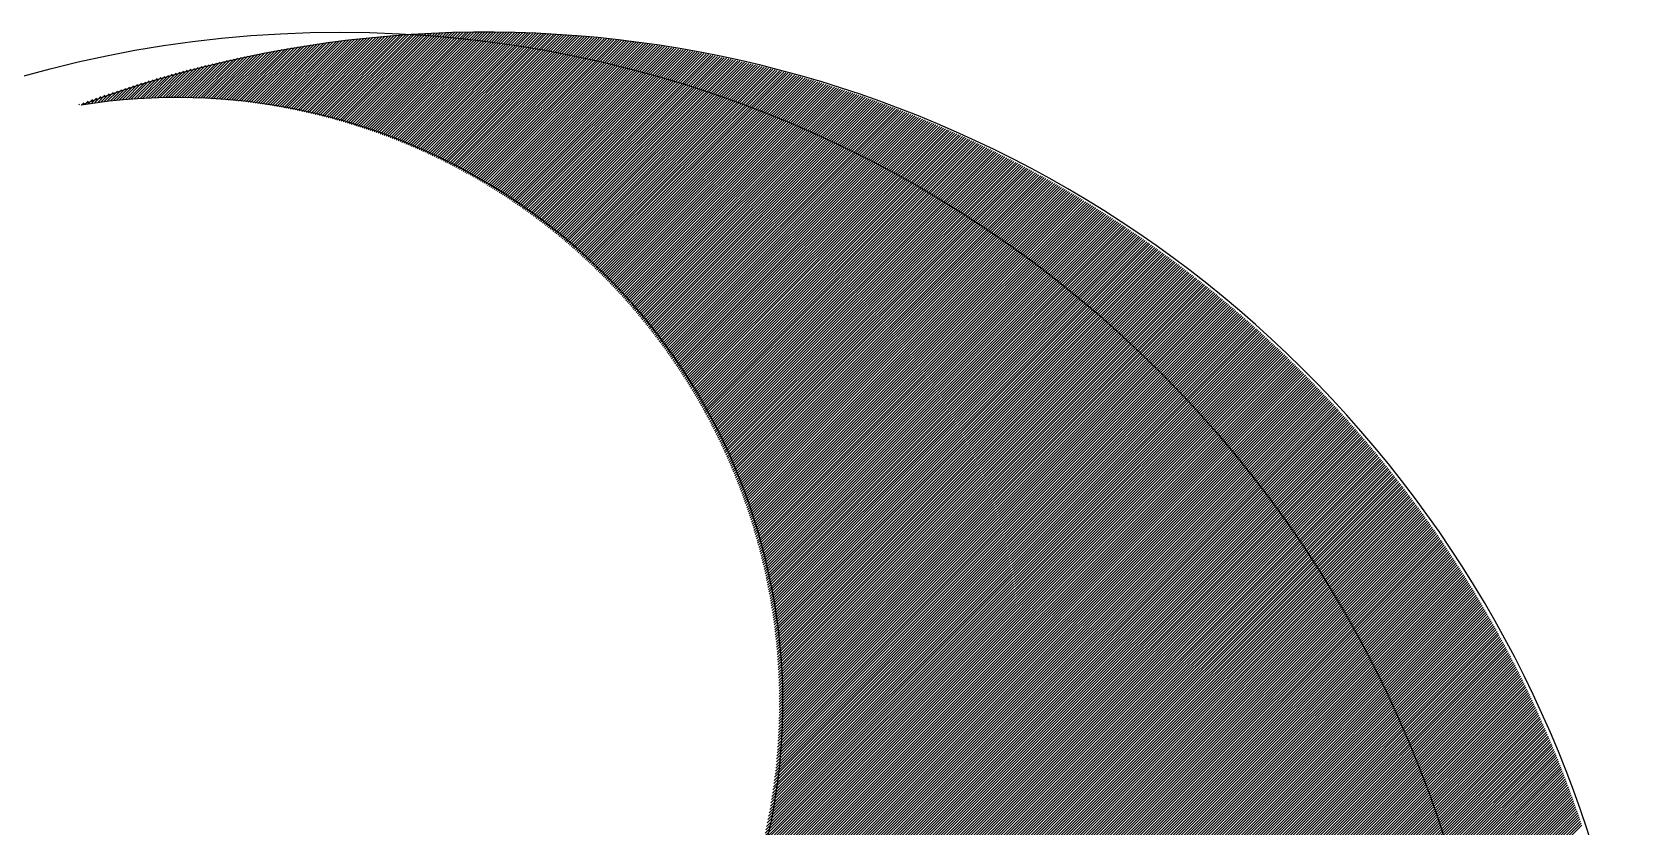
# Model space of a CAD drawing. Extents: x -437689 to -407696, y -55787 to -37037.
# Drawn here: x -433603.2 to -433553.1, y -50021.8 to -49997.1 of the extents above; entities that cross this region are included whole.
import ezdxf

# ---------------------------------------------------------------- set-up
doc = ezdxf.new("R2010")
doc.units = 0
doc.header["$LTSCALE"] = 150
doc.header["$MEASUREMENT"] = 0
doc.layers.add('DR', color=6, linetype='CONTINUOUS')

msp = doc.modelspace()

# ---------------------------------------------------------------- linework, layer by layer
at = {"layer": 'DR', "linetype": 'CONTINUOUS', "ltscale": 900}
for p, q in [((-433596.656, -49999.287, 0), (-433594.955, -49997.586, 0)), ((-433596.581, -49999.296, 0), (-433594.854, -49997.57, 0)), ((-433596.505, -49999.306, 0), (-433594.754, -49997.554, 0)), ((-433596.43, -49999.315, 0), (-433594.654, -49997.539, 0)), ((-433596.355, -49999.325, 0), (-433594.554, -49997.524, 0)), ((-433596.28, -49999.335, 0), (-433594.454, -49997.509, 0)), ((-433596.206, -49999.345, 0), (-433594.355, -49997.495, 0)), ((-433596.131, -49999.356, 0), (-433594.256, -49997.481, 0)), ((-433596.057, -49999.367, 0), (-433594.158, -49997.467, 0)), ((-433595.984, -49999.378, 0), (-433594.059, -49997.454, 0)), ((-433595.91, -49999.39, 0), (-433593.961, -49997.441, 0)), ((-433595.837, -49999.401, 0), (-433593.864, -49997.428, 0)), ((-433595.764, -49999.413, 0), (-433593.766, -49997.416, 0)), ((-433595.692, -49999.425, 0), (-433593.669, -49997.403, 0)), ((-433595.619, -49999.438, 0), (-433593.573, -49997.392, 0)), ((-433595.547, -49999.451, 0), (-433593.476, -49997.38, 0)), ((-433595.475, -49999.463, 0), (-433593.38, -49997.369, 0)), ((-433595.403, -49999.477, 0), (-433593.284, -49997.358, 0)), ((-433595.332, -49999.49, 0), (-433593.189, -49997.347, 0)), ((-433595.261, -49999.504, 0), (-433593.094, -49997.337, 0)), ((-433595.19, -49999.518, 0), (-433592.999, -49997.327, 0)), ((-433595.119, -49999.532, 0), (-433592.904, -49997.317, 0)), ((-433595.049, -49999.546, 0), (-433592.81, -49997.307, 0)), ((-433594.978, -49999.561, 0), (-433592.716, -49997.298, 0)), ((-433594.908, -49999.576, 0), (-433592.622, -49997.289, 0)), ((-433594.838, -49999.591, 0), (-433592.528, -49997.28, 0)), ((-433594.769, -49999.606, 0), (-433592.435, -49997.272, 0)), ((-433594.7, -49999.621, 0), (-433592.342, -49997.264, 0)), ((-433594.63, -49999.637, 0), (-433592.249, -49997.256, 0)), ((-433594.561, -49999.653, 0), (-433592.157, -49997.248, 0)), ((-433594.493, -49999.669, 0), (-433592.065, -49997.241, 0)), ((-433594.424, -49999.686, 0), (-433591.973, -49997.234, 0)), ((-433594.356, -49999.702, 0), (-433591.881, -49997.227, 0)), ((-433594.288, -49999.719, 0), (-433591.79, -49997.22, 0)), ((-433594.22, -49999.736, 0), (-433591.698, -49997.214, 0)), ((-433594.153, -49999.753, 0), (-433591.607, -49997.208, 0)), ((-433594.085, -49999.771, 0), (-433591.517, -49997.202, 0)), ((-433594.018, -49999.789, 0), (-433591.426, -49997.197, 0)), ((-433593.951, -49999.806, 0), (-433591.336, -49997.191, 0)), ((-433593.884, -49999.824, 0), (-433591.246, -49997.186, 0)), ((-433593.818, -49999.843, 0), (-433591.156, -49997.181, 0)), ((-433593.751, -49999.861, 0), (-433591.067, -49997.177, 0)), ((-433593.685, -49999.88, 0), (-433590.978, -49997.172, 0)), ((-433593.619, -49999.899, 0), (-433590.888, -49997.168, 0)), ((-433593.554, -49999.918, 0), (-433590.8, -49997.164, 0)), ((-433593.488, -49999.937, 0), (-433590.711, -49997.16, 0)), ((-433593.423, -49999.957, 0), (-433590.623, -49997.157, 0)), ((-433593.358, -49999.977, 0), (-433590.535, -49997.154, 0)), ((-433593.293, -49999.996, 0), (-433590.447, -49997.151, 0)), ((-433593.228, -50000.017, 0), (-433590.359, -49997.148, 0)), ((-433593.163, -50000.037, 0), (-433590.272, -49997.145, 0)), ((-433593.099, -50000.057, 0), (-433590.184, -49997.143, 0)), ((-433593.035, -50000.078, 0), (-433590.097, -49997.141, 0)), ((-433592.971, -50000.099, 0), (-433590.011, -49997.139, 0)), ((-433592.907, -50000.12, 0), (-433589.924, -49997.137, 0)), ((-433592.843, -50000.141, 0), (-433589.838, -49997.135, 0)), ((-433592.78, -50000.163, 0), (-433589.751, -49997.134, 0)), ((-433592.717, -50000.184, 0), (-433589.665, -49997.133, 0)), ((-433592.654, -50000.206, 0), (-433589.58, -49997.132, 0)), ((-433592.591, -50000.228, 0), (-433589.494, -49997.131, 0)), ((-433592.528, -50000.25, 0), (-433589.409, -49997.131, 0)), ((-433592.466, -50000.273, 0), (-433589.324, -49997.131, 0)), ((-433592.403, -50000.295, 0), (-433589.239, -49997.13, 0)), ((-433592.341, -50000.318, 0), (-433589.154, -49997.131, 0)), ((-433592.279, -50000.341, 0), (-433589.069, -49997.131, 0)), ((-433592.218, -50000.364, 0), (-433588.985, -49997.131, 0)), ((-433592.156, -50000.387, 0), (-433588.901, -49997.132, 0)), ((-433592.095, -50000.411, 0), (-433588.817, -49997.133, 0)), ((-433592.033, -50000.434, 0), (-433588.733, -49997.134, 0)), ((-433591.972, -50000.458, 0), (-433588.65, -49997.135, 0)), ((-433591.912, -50000.482, 0), (-433588.566, -49997.137, 0)), ((-433591.851, -50000.506, 0), (-433588.483, -49997.139, 0)), ((-433591.79, -50000.531, 0), (-433588.4, -49997.14, 0)), ((-433591.73, -50000.555, 0), (-433588.317, -49997.142, 0)), ((-433591.67, -50000.58, 0), (-433588.235, -49997.145, 0)), ((-433591.61, -50000.605, 0), (-433588.152, -49997.147, 0)), ((-433591.55, -50000.63, 0), (-433588.07, -49997.15, 0)), ((-433591.49, -50000.655, 0), (-433587.988, -49997.152, 0)), ((-433591.431, -50000.68, 0), (-433587.906, -49997.155, 0)), ((-433591.371, -50000.706, 0), (-433587.824, -49997.159, 0)), ((-433591.312, -50000.731, 0), (-433587.743, -49997.162, 0)), ((-433591.253, -50000.757, 0), (-433587.661, -49997.165, 0)), ((-433591.194, -50000.783, 0), (-433587.58, -49997.169, 0)), ((-433591.136, -50000.809, 0), (-433587.499, -49997.173, 0)), ((-433591.077, -50000.836, 0), (-433587.418, -49997.177, 0)), ((-433591.019, -50000.862, 0), (-433587.338, -49997.181, 0)), ((-433590.961, -50000.889, 0), (-433587.257, -49997.185, 0)), ((-433590.903, -50000.916, 0), (-433587.177, -49997.19, 0)), ((-433590.845, -50000.943, 0), (-433587.097, -49997.195, 0)), ((-433590.787, -50000.97, 0), (-433587.017, -49997.2, 0)), ((-433590.73, -50000.997, 0), (-433586.937, -49997.205, 0)), ((-433590.672, -50001.025, 0), (-433586.857, -49997.21, 0)), ((-433590.615, -50001.053, 0), (-433586.778, -49997.215, 0)), ((-433590.558, -50001.08, 0), (-433586.699, -49997.221, 0)), ((-433590.501, -50001.108, 0), (-433586.619, -49997.226, 0)), ((-433590.445, -50001.137, 0), (-433586.54, -49997.232, 0)), ((-433590.388, -50001.165, 0), (-433586.462, -49997.238, 0)), ((-433590.332, -50001.193, 0), (-433586.383, -49997.244, 0)), ((-433590.276, -50001.222, 0), (-433586.304, -49997.251, 0)), ((-433590.219, -50001.251, 0), (-433586.226, -49997.257, 0)), ((-433590.163, -50001.28, 0), (-433586.148, -49997.264, 0)), ((-433590.108, -50001.309, 0), (-433586.07, -49997.271, 0)), ((-433590.052, -50001.338, 0), (-433585.992, -49997.278, 0)), ((-433589.997, -50001.367, 0), (-433585.914, -49997.285, 0)), ((-433589.941, -50001.397, 0), (-433585.837, -49997.292, 0)), ((-433589.886, -50001.427, 0), (-433585.759, -49997.3, 0)), ((-433589.831, -50001.456, 0), (-433585.682, -49997.307, 0)), ((-433589.776, -50001.486, 0), (-433585.605, -49997.315, 0)), ((-433589.722, -50001.517, 0), (-433585.528, -49997.323, 0)), ((-433589.667, -50001.547, 0), (-433585.451, -49997.331, 0)), ((-433589.613, -50001.577, 0), (-433585.375, -49997.339, 0)), ((-433589.559, -50001.608, 0), (-433585.298, -49997.348, 0)), ((-433589.504, -50001.639, 0), (-433585.222, -49997.356, 0)), ((-433589.451, -50001.67, 0), (-433585.145, -49997.365, 0)), ((-433589.397, -50001.701, 0), (-433585.069, -49997.373, 0)), ((-433589.343, -50001.732, 0), (-433584.994, -49997.382, 0)), ((-433589.29, -50001.763, 0), (-433584.918, -49997.392, 0)), ((-433589.236, -50001.795, 0), (-433584.842, -49997.401, 0)), ((-433589.183, -50001.827, 0), (-433584.767, -49997.41, 0)), ((-433589.13, -50001.858, 0), (-433584.691, -49997.42, 0)), ((-433589.077, -50001.89, 0), (-433584.616, -49997.429, 0)), ((-433589.024, -50001.922, 0), (-433584.541, -49997.439, 0)), ((-433588.972, -50001.955, 0), (-433584.466, -49997.449, 0)), ((-433588.919, -50001.987, 0), (-433584.391, -49997.459, 0)), ((-433588.867, -50002.02, 0), (-433584.317, -49997.469, 0)), ((-433588.815, -50002.052, 0), (-433584.242, -49997.48, 0)), ((-433588.763, -50002.085, 0), (-433584.168, -49997.49, 0)), ((-433588.711, -50002.118, 0), (-433584.094, -49997.501, 0)), ((-433588.659, -50002.151, 0), (-433584.02, -49997.512, 0)), ((-433588.608, -50002.185, 0), (-433583.946, -49997.523, 0)), ((-433588.556, -50002.218, 0), (-433583.872, -49997.534, 0)), ((-433588.505, -50002.252, 0), (-433583.798, -49997.545, 0)), ((-433588.454, -50002.285, 0), (-433583.725, -49997.556, 0)), ((-433588.403, -50002.319, 0), (-433583.651, -49997.568, 0)), ((-433588.352, -50002.353, 0), (-433583.578, -49997.579, 0)), ((-433598.567, -49999.162, 0), (-433597.494, -49998.088, 0)), ((-433598.484, -49999.163, 0), (-433597.383, -49998.062, 0)), ((-433598.401, -49999.165, 0), (-433597.273, -49998.037, 0)), ((-433598.318, -49999.167, 0), (-433597.163, -49998.012, 0)), ((-433598.236, -49999.17, 0), (-433597.054, -49997.988, 0)), ((-433598.154, -49999.172, 0), (-433596.945, -49997.963, 0)), ((-433598.072, -49999.176, 0), (-433596.836, -49997.94, 0)), ((-433597.991, -49999.179, 0), (-433596.728, -49997.917, 0)), ((-433597.91, -49999.183, 0), (-433596.621, -49997.894, 0)), ((-433597.829, -49999.187, 0), (-433596.514, -49997.872, 0)), ((-433597.749, -49999.192, 0), (-433596.407, -49997.85, 0)), ((-433597.669, -49999.196, 0), (-433596.301, -49997.829, 0)), ((-433597.589, -49999.202, 0), (-433596.195, -49997.808, 0)), ((-433597.51, -49999.207, 0), (-433596.09, -49997.787, 0)), ((-433597.431, -49999.213, 0), (-433595.985, -49997.767, 0)), ((-433597.352, -49999.219, 0), (-433595.88, -49997.747, 0)), ((-433597.273, -49999.225, 0), (-433595.776, -49997.728, 0)), ((-433597.195, -49999.232, 0), (-433595.672, -49997.709, 0)), ((-433597.117, -49999.239, 0), (-433595.568, -49997.69, 0)), ((-433597.04, -49999.246, 0), (-433595.465, -49997.672, 0)), ((-433596.963, -49999.254, 0), (-433595.363, -49997.654, 0)), ((-433596.886, -49999.262, 0), (-433595.26, -49997.637, 0)), ((-433596.809, -49999.27, 0), (-433595.158, -49997.619, 0)), ((-433596.732, -49999.278, 0), (-433595.057, -49997.603, 0)), ((-433588.301, -50002.387, 0), (-433583.505, -49997.591, 0)), ((-433588.251, -50002.422, 0), (-433583.432, -49997.603, 0)), ((-433588.2, -50002.456, 0), (-433583.359, -49997.615, 0)), ((-433588.15, -50002.491, 0), (-433583.287, -49997.627, 0)), ((-433588.1, -50002.525, 0), (-433583.214, -49997.639, 0)), ((-433588.05, -50002.56, 0), (-433583.141, -49997.652, 0)), ((-433588, -50002.595, 0), (-433583.069, -49997.664, 0)), ((-433587.95, -50002.63, 0), (-433582.997, -49997.677, 0)), ((-433587.901, -50002.666, 0), (-433582.925, -49997.69, 0)), ((-433587.851, -50002.701, 0), (-433582.853, -49997.703, 0)), ((-433587.802, -50002.737, 0), (-433582.781, -49997.716, 0)), ((-433587.753, -50002.772, 0), (-433582.709, -49997.729, 0)), ((-433587.704, -50002.808, 0), (-433582.638, -49997.742, 0)), ((-433587.655, -50002.844, 0), (-433582.566, -49997.755, 0)), ((-433587.606, -50002.88, 0), (-433582.495, -49997.769, 0)), ((-433587.558, -50002.917, 0), (-433582.424, -49997.783, 0)), ((-433587.509, -50002.953, 0), (-433582.353, -49997.796, 0)), ((-433587.461, -50002.989, 0), (-433582.282, -49997.81, 0)), ((-433587.413, -50003.026, 0), (-433582.211, -49997.824, 0)), ((-433587.365, -50003.063, 0), (-433582.14, -49997.839, 0)), ((-433587.317, -50003.1, 0), (-433582.07, -49997.853, 0)), ((-433587.269, -50003.137, 0), (-433581.999, -49997.867, 0)), ((-433587.221, -50003.174, 0), (-433581.929, -49997.882, 0)), ((-433587.174, -50003.212, 0), (-433581.859, -49997.896, 0)), ((-433587.127, -50003.249, 0), (-433581.789, -49997.911, 0)), ((-433587.079, -50003.287, 0), (-433581.719, -49997.926, 0)), ((-433587.032, -50003.325, 0), (-433581.649, -49997.941, 0)), ((-433586.985, -50003.362, 0), (-433581.579, -49997.956, 0)), ((-433586.939, -50003.401, 0), (-433581.51, -49997.971, 0)), ((-433586.892, -50003.439, 0), (-433581.44, -49997.987, 0)), ((-433586.845, -50003.477, 0), (-433581.371, -49998.002, 0)), ((-433586.799, -50003.516, 0), (-433581.301, -49998.018, 0)), ((-433586.753, -50003.554, 0), (-433581.232, -49998.034, 0)), ((-433586.707, -50003.593, 0), (-433581.163, -49998.049, 0)), ((-433586.661, -50003.632, 0), (-433581.094, -49998.065, 0)), ((-433586.615, -50003.671, 0), (-433581.026, -49998.081, 0)), ((-433599.956, -49999.193, 0), (-433599.337, -49998.574, 0)), ((-433599.866, -49999.188, 0), (-433599.218, -49998.539, 0)), ((-433599.777, -49999.183, 0), (-433599.099, -49998.505, 0)), ((-433599.687, -49999.179, 0), (-433598.98, -49998.472, 0)), ((-433599.599, -49999.175, 0), (-433598.863, -49998.439, 0)), ((-433599.511, -49999.172, 0), (-433598.746, -49998.407, 0)), ((-433599.423, -49999.169, 0), (-433598.629, -49998.375, 0)), ((-433599.336, -49999.166, 0), (-433598.513, -49998.344, 0)), ((-433599.249, -49999.164, 0), (-433598.398, -49998.313, 0)), ((-433599.162, -49999.163, 0), (-433598.283, -49998.283, 0)), ((-433599.076, -49999.161, 0), (-433598.169, -49998.254, 0)), ((-433598.99, -49999.16, 0), (-433598.055, -49998.225, 0)), ((-433598.905, -49999.16, 0), (-433597.942, -49998.197, 0)), ((-433598.82, -49999.16, 0), (-433597.829, -49998.169, 0)), ((-433598.735, -49999.16, 0), (-433597.717, -49998.141, 0)), ((-433598.651, -49999.161, 0), (-433597.605, -49998.115, 0)), ((-433586.569, -50003.71, 0), (-433580.957, -49998.098, 0)), ((-433586.524, -50003.749, 0), (-433580.888, -49998.114, 0)), ((-433586.478, -50003.789, 0), (-433580.82, -49998.13, 0)), ((-433586.433, -50003.828, 0), (-433580.752, -49998.147, 0)), ((-433586.388, -50003.868, 0), (-433580.683, -49998.163, 0)), ((-433586.343, -50003.908, 0), (-433580.615, -49998.18, 0)), ((-433586.298, -50003.948, 0), (-433580.547, -49998.197, 0)), ((-433586.253, -50003.988, 0), (-433580.479, -49998.214, 0)), ((-433586.209, -50004.028, 0), (-433580.412, -49998.231, 0)), ((-433586.164, -50004.068, 0), (-433580.344, -49998.248, 0)), ((-433586.12, -50004.109, 0), (-433580.276, -49998.266, 0)), ((-433586.076, -50004.15, 0), (-433580.209, -49998.283, 0)), ((-433586.031, -50004.19, 0), (-433580.142, -49998.301, 0)), ((-433585.988, -50004.231, 0), (-433580.074, -49998.318, 0)), ((-433585.944, -50004.272, 0), (-433580.007, -49998.336, 0)), ((-433585.9, -50004.314, 0), (-433579.94, -49998.354, 0)), ((-433585.857, -50004.355, 0), (-433579.873, -49998.372, 0)), ((-433585.813, -50004.396, 0), (-433579.807, -49998.39, 0)), ((-433585.77, -50004.438, 0), (-433579.74, -49998.408, 0)), ((-433585.727, -50004.48, 0), (-433579.673, -49998.426, 0)), ((-433585.684, -50004.522, 0), (-433579.607, -49998.445, 0)), ((-433585.641, -50004.564, 0), (-433579.541, -49998.463, 0)), ((-433585.598, -50004.606, 0), (-433579.474, -49998.482, 0)), ((-433585.556, -50004.648, 0), (-433579.408, -49998.501, 0)), ((-433585.513, -50004.69, 0), (-433579.342, -49998.519, 0)), ((-433585.471, -50004.733, 0), (-433579.276, -49998.538, 0)), ((-433585.429, -50004.776, 0), (-433579.21, -49998.557, 0)), ((-433585.387, -50004.818, 0), (-433579.145, -49998.576, 0)), ((-433601.171, -49999.304, 0), (-433600.954, -49999.088, 0)), ((-433601.074, -49999.292, 0), (-433600.825, -49999.044, 0)), ((-433600.978, -49999.281, 0), (-433600.697, -49999.001, 0)), ((-433600.882, -49999.271, 0), (-433600.57, -49998.958, 0)), ((-433600.787, -49999.26, 0), (-433600.443, -49998.916, 0)), ((-433600.693, -49999.251, 0), (-433600.318, -49998.875, 0)), ((-433600.599, -49999.242, 0), (-433600.193, -49998.835, 0)), ((-433600.506, -49999.233, 0), (-433600.068, -49998.796, 0)), ((-433600.413, -49999.225, 0), (-433599.945, -49998.757, 0)), ((-433600.321, -49999.218, 0), (-433599.822, -49998.719, 0)), ((-433600.229, -49999.211, 0), (-433599.7, -49998.682, 0)), ((-433600.137, -49999.204, 0), (-433599.578, -49998.645, 0)), ((-433600.046, -49999.198, 0), (-433599.457, -49998.609, 0)), ((-433585.345, -50004.861, 0), (-433579.079, -49998.596, 0)), ((-433585.303, -50004.904, 0), (-433579.014, -49998.615, 0)), ((-433585.261, -50004.948, 0), (-433578.948, -49998.635, 0)), ((-433585.22, -50004.991, 0), (-433578.883, -49998.654, 0)), ((-433585.179, -50005.034, 0), (-433578.818, -49998.674, 0)), ((-433585.137, -50005.078, 0), (-433578.753, -49998.693, 0)), ((-433585.096, -50005.122, 0), (-433578.688, -49998.713, 0)), ((-433585.055, -50005.166, 0), (-433578.623, -49998.733, 0)), ((-433585.014, -50005.21, 0), (-433578.558, -49998.753, 0)), ((-433584.974, -50005.254, 0), (-433578.493, -49998.774, 0)), ((-433584.933, -50005.298, 0), (-433578.429, -49998.794, 0)), ((-433584.893, -50005.343, 0), (-433578.364, -49998.814, 0)), ((-433584.853, -50005.387, 0), (-433578.3, -49998.835, 0)), ((-433584.812, -50005.432, 0), (-433578.236, -49998.855, 0)), ((-433584.772, -50005.477, 0), (-433578.171, -49998.876, 0)), ((-433584.732, -50005.522, 0), (-433578.107, -49998.897, 0)), ((-433584.693, -50005.567, 0), (-433578.043, -49998.918, 0)), ((-433584.653, -50005.612, 0), (-433577.98, -49998.939, 0)), ((-433584.614, -50005.658, 0), (-433577.916, -49998.96, 0)), ((-433584.574, -50005.703, 0), (-433577.852, -49998.981, 0)), ((-433584.535, -50005.749, 0), (-433577.789, -49999.002, 0)), ((-433584.496, -50005.795, 0), (-433577.725, -49999.024, 0)), ((-433584.457, -50005.84, 0), (-433577.662, -49999.045, 0)), ((-433584.418, -50005.887, 0), (-433577.598, -49999.067, 0)), ((-433584.38, -50005.933, 0), (-433577.535, -49999.088, 0)), ((-433601.763, -49999.388, 0), (-433601.746, -49999.371, 0)), ((-433601.663, -49999.372, 0), (-433601.612, -49999.321, 0)), ((-433601.563, -49999.357, 0), (-433601.478, -49999.273, 0)), ((-433601.464, -49999.343, 0), (-433601.346, -49999.225, 0)), ((-433601.366, -49999.33, 0), (-433601.215, -49999.179, 0)), ((-433601.268, -49999.317, 0), (-433601.084, -49999.133, 0)), ((-433584.341, -50005.979, 0), (-433577.472, -49999.11, 0)), ((-433584.303, -50006.026, 0), (-433577.409, -49999.132, 0)), ((-433584.265, -50006.072, 0), (-433577.346, -49999.154, 0)), ((-433584.227, -50006.119, 0), (-433577.283, -49999.176, 0)), ((-433584.189, -50006.166, 0), (-433577.221, -49999.198, 0)), ((-433584.151, -50006.213, 0), (-433577.158, -49999.22, 0)), ((-433584.113, -50006.26, 0), (-433577.096, -49999.243, 0)), ((-433584.076, -50006.307, 0), (-433577.033, -49999.265, 0)), ((-433584.038, -50006.355, 0), (-433576.971, -49999.288, 0)), ((-433584.001, -50006.402, 0), (-433576.909, -49999.31, 0)), ((-433583.964, -50006.45, 0), (-433576.847, -49999.333, 0)), ((-433583.927, -50006.498, 0), (-433576.785, -49999.356, 0)), ((-433583.89, -50006.546, 0), (-433576.723, -49999.379, 0)), ((-433583.853, -50006.594, 0), (-433576.661, -49999.402, 0)), ((-433583.817, -50006.642, 0), (-433576.599, -49999.425, 0)), ((-433583.78, -50006.691, 0), (-433576.537, -49999.448, 0)), ((-433583.744, -50006.739, 0), (-433576.476, -49999.471, 0)), ((-433583.708, -50006.788, 0), (-433576.414, -49999.495, 0)), ((-433583.672, -50006.837, 0), (-433576.353, -49999.518, 0)), ((-433583.636, -50006.886, 0), (-433576.292, -49999.542, 0)), ((-433583.6, -50006.935, 0), (-433576.23, -49999.565, 0)), ((-433583.564, -50006.984, 0), (-433576.169, -49999.589, 0)), ((-433583.529, -50007.034, 0), (-433576.108, -49999.613, 0)), ((-433583.494, -50007.083, 0), (-433576.047, -49999.637, 0)), ((-433583.459, -50007.133, 0), (-433575.987, -49999.661, 0)), ((-433583.423, -50007.183, 0), (-433575.926, -49999.685, 0)), ((-433583.389, -50007.233, 0), (-433575.865, -49999.709, 0)), ((-433583.354, -50007.283, 0), (-433575.805, -49999.734, 0)), ((-433583.319, -50007.333, 0), (-433575.744, -49999.758, 0)), ((-433583.285, -50007.383, 0), (-433575.684, -49999.782, 0)), ((-433583.25, -50007.434, 0), (-433575.624, -49999.807, 0)), ((-433583.216, -50007.485, 0), (-433575.563, -49999.832, 0)), ((-433583.182, -50007.535, 0), (-433575.503, -49999.856, 0)), ((-433583.148, -50007.586, 0), (-433575.443, -49999.881, 0)), ((-433583.115, -50007.637, 0), (-433575.383, -49999.906, 0)), ((-433583.081, -50007.689, 0), (-433575.324, -49999.931, 0)), ((-433583.048, -50007.74, 0), (-433575.264, -49999.956, 0)), ((-433583.014, -50007.792, 0), (-433575.204, -49999.982, 0)), ((-433582.981, -50007.843, 0), (-433575.145, -50000.007, 0)), ((-433582.948, -50007.895, 0), (-433575.085, -50000.032, 0)), ((-433582.915, -50007.947, 0), (-433575.026, -50000.058, 0)), ((-433582.882, -50007.999, 0), (-433574.966, -50000.083, 0)), ((-433582.85, -50008.051, 0), (-433574.907, -50000.109, 0)), ((-433582.817, -50008.104, 0), (-433574.848, -50000.135, 0)), ((-433582.785, -50008.156, 0), (-433574.789, -50000.16, 0)), ((-433582.753, -50008.209, 0), (-433574.73, -50000.186, 0)), ((-433582.721, -50008.262, 0), (-433574.671, -50000.212, 0)), ((-433582.689, -50008.315, 0), (-433574.613, -50000.238, 0)), ((-433582.657, -50008.368, 0), (-433574.554, -50000.265, 0)), ((-433582.626, -50008.421, 0), (-433574.495, -50000.291, 0)), ((-433582.594, -50008.475, 0), (-433574.437, -50000.317, 0)), ((-433582.563, -50008.528, 0), (-433574.378, -50000.344, 0)), ((-433582.532, -50008.582, 0), (-433574.32, -50000.37, 0)), ((-433582.501, -50008.636, 0), (-433574.262, -50000.397, 0)), ((-433582.47, -50008.69, 0), (-433574.204, -50000.423, 0)), ((-433582.44, -50008.744, 0), (-433574.145, -50000.45, 0)), ((-433582.409, -50008.799, 0), (-433574.087, -50000.477, 0)), ((-433582.379, -50008.853, 0), (-433574.03, -50000.504, 0)), ((-433582.348, -50008.908, 0), (-433573.972, -50000.531, 0)), ((-433582.318, -50008.963, 0), (-433573.914, -50000.558, 0)), ((-433582.289, -50009.018, 0), (-433573.856, -50000.585, 0)), ((-433582.259, -50009.073, 0), (-433573.799, -50000.613, 0)), ((-433582.229, -50009.128, 0), (-433573.741, -50000.64, 0)), ((-433582.2, -50009.183, 0), (-433573.684, -50000.668, 0)), ((-433582.17, -50009.239, 0), (-433573.627, -50000.695, 0)), ((-433582.141, -50009.295, 0), (-433573.569, -50000.723, 0)), ((-433582.112, -50009.351, 0), (-433573.512, -50000.75, 0)), ((-433582.084, -50009.407, 0), (-433573.455, -50000.778, 0)), ((-433582.055, -50009.463, 0), (-433573.398, -50000.806, 0)), ((-433582.026, -50009.519, 0), (-433573.341, -50000.834, 0)), ((-433581.998, -50009.576, 0), (-433573.284, -50000.862, 0)), ((-433581.97, -50009.632, 0), (-433573.228, -50000.89, 0)), ((-433581.942, -50009.689, 0), (-433573.171, -50000.918, 0)), ((-433581.914, -50009.746, 0), (-433573.115, -50000.947, 0)), ((-433581.886, -50009.803, 0), (-433573.058, -50000.975, 0)), ((-433581.859, -50009.861, 0), (-433573.002, -50001.003, 0)), ((-433581.831, -50009.918, 0), (-433572.945, -50001.032, 0)), ((-433581.804, -50009.976, 0), (-433572.889, -50001.061, 0)), ((-433581.777, -50010.033, 0), (-433572.833, -50001.089, 0)), ((-433581.75, -50010.091, 0), (-433572.777, -50001.118, 0)), ((-433581.723, -50010.149, 0), (-433572.721, -50001.147, 0)), ((-433581.697, -50010.208, 0), (-433572.665, -50001.176, 0)), ((-433581.67, -50010.266, 0), (-433572.609, -50001.205, 0)), ((-433581.644, -50010.325, 0), (-433572.553, -50001.234, 0)), ((-433581.618, -50010.384, 0), (-433572.498, -50001.263, 0)), ((-433581.592, -50010.443, 0), (-433572.442, -50001.293, 0)), ((-433581.566, -50010.502, 0), (-433572.387, -50001.322, 0)), ((-433581.541, -50010.561, 0), (-433572.331, -50001.351, 0)), ((-433581.515, -50010.62, 0), (-433572.276, -50001.381, 0)), ((-433581.49, -50010.68, 0), (-433572.221, -50001.41, 0)), ((-433581.465, -50010.74, 0), (-433572.165, -50001.44, 0)), ((-433581.44, -50010.8, 0), (-433572.11, -50001.47, 0)), ((-433581.416, -50010.86, 0), (-433572.055, -50001.5, 0)), ((-433581.391, -50010.92, 0), (-433572, -50001.53, 0)), ((-433581.367, -50010.981, 0), (-433571.946, -50001.56, 0)), ((-433581.342, -50011.041, 0), (-433571.891, -50001.59, 0)), ((-433581.318, -50011.102, 0), (-433571.836, -50001.62, 0)), ((-433581.295, -50011.163, 0), (-433571.781, -50001.65, 0)), ((-433581.271, -50011.224, 0), (-433571.727, -50001.68, 0)), ((-433581.247, -50011.286, 0), (-433571.672, -50001.711, 0)), ((-433581.224, -50011.347, 0), (-433571.618, -50001.741, 0)), ((-433581.201, -50011.409, 0), (-433571.564, -50001.772, 0)), ((-433581.178, -50011.471, 0), (-433571.51, -50001.802, 0)), ((-433581.155, -50011.533, 0), (-433571.455, -50001.833, 0)), ((-433581.133, -50011.595, 0), (-433571.401, -50001.864, 0)), ((-433581.11, -50011.658, 0), (-433571.347, -50001.895, 0)), ((-433581.088, -50011.72, 0), (-433571.293, -50001.926, 0)), ((-433581.066, -50011.783, 0), (-433571.24, -50001.957, 0)), ((-433581.044, -50011.846, 0), (-433571.186, -50001.988, 0)), ((-433581.022, -50011.909, 0), (-433571.132, -50002.019, 0)), ((-433581.001, -50011.973, 0), (-433571.079, -50002.05, 0)), ((-433580.98, -50012.036, 0), (-433571.025, -50002.082, 0)), ((-433580.958, -50012.1, 0), (-433570.972, -50002.113, 0)), ((-433580.938, -50012.164, 0), (-433570.918, -50002.145, 0)), ((-433580.917, -50012.228, 0), (-433570.865, -50002.176, 0)), ((-433580.896, -50012.292, 0), (-433570.812, -50002.208, 0)), ((-433580.876, -50012.357, 0), (-433570.759, -50002.24, 0)), ((-433580.856, -50012.421, 0), (-433570.706, -50002.271, 0)), ((-433580.836, -50012.486, 0), (-433570.653, -50002.303, 0)), ((-433580.816, -50012.551, 0), (-433570.6, -50002.335, 0)), ((-433580.796, -50012.617, 0), (-433570.547, -50002.367, 0)), ((-433580.777, -50012.682, 0), (-433570.494, -50002.399, 0)), ((-433580.758, -50012.748, 0), (-433570.442, -50002.432, 0)), ((-433580.739, -50012.814, 0), (-433570.389, -50002.464, 0)), ((-433580.72, -50012.88, 0), (-433570.337, -50002.496, 0)), ((-433580.702, -50012.946, 0), (-433570.284, -50002.529, 0)), ((-433580.683, -50013.013, 0), (-433570.232, -50002.561, 0)), ((-433580.665, -50013.079, 0), (-433570.179, -50002.594, 0)), ((-433580.647, -50013.146, 0), (-433570.127, -50002.626, 0)), ((-433580.629, -50013.213, 0), (-433570.075, -50002.659, 0)), ((-433580.612, -50013.281, 0), (-433570.023, -50002.692, 0)), ((-433580.595, -50013.348, 0), (-433569.971, -50002.725, 0)), ((-433580.578, -50013.416, 0), (-433569.919, -50002.758, 0)), ((-433580.561, -50013.484, 0), (-433569.867, -50002.791, 0)), ((-433580.544, -50013.552, 0), (-433569.816, -50002.824, 0)), ((-433580.528, -50013.621, 0), (-433569.764, -50002.857, 0)), ((-433580.511, -50013.689, 0), (-433569.712, -50002.89, 0)), ((-433580.495, -50013.758, 0), (-433569.661, -50002.924, 0)), ((-433580.48, -50013.827, 0), (-433569.609, -50002.957, 0)), ((-433580.464, -50013.896, 0), (-433569.558, -50002.991, 0)), ((-433580.449, -50013.966, 0), (-433569.507, -50003.024, 0)), ((-433580.433, -50014.036, 0), (-433569.456, -50003.058, 0)), ((-433580.419, -50014.106, 0), (-433569.404, -50003.091, 0)), ((-433580.404, -50014.176, 0), (-433569.353, -50003.125, 0)), ((-433580.39, -50014.246, 0), (-433569.302, -50003.159, 0)), ((-433580.375, -50014.317, 0), (-433569.252, -50003.193, 0)), ((-433580.361, -50014.388, 0), (-433569.201, -50003.227, 0)), ((-433580.348, -50014.459, 0), (-433569.15, -50003.261, 0)), ((-433580.334, -50014.53, 0), (-433569.099, -50003.295, 0)), ((-433580.321, -50014.602, 0), (-433569.049, -50003.33, 0)), ((-433580.308, -50014.674, 0), (-433568.998, -50003.364, 0)), ((-433580.295, -50014.746, 0), (-433568.948, -50003.398, 0)), ((-433580.283, -50014.818, 0), (-433568.897, -50003.433, 0)), ((-433580.27, -50014.891, 0), (-433568.847, -50003.467, 0)), ((-433580.258, -50014.964, 0), (-433568.797, -50003.502, 0)), ((-433580.247, -50015.037, 0), (-433568.746, -50003.537, 0)), ((-433580.235, -50015.11, 0), (-433568.696, -50003.571, 0)), ((-433580.224, -50015.184, 0), (-433568.646, -50003.606, 0)), ((-433580.213, -50015.258, 0), (-433568.596, -50003.641, 0)), ((-433580.202, -50015.332, 0), (-433568.547, -50003.676, 0)), ((-433580.192, -50015.406, 0), (-433568.497, -50003.711, 0)), ((-433580.182, -50015.481, 0), (-433568.447, -50003.746, 0)), ((-433580.172, -50015.556, 0), (-433568.397, -50003.781, 0)), ((-433580.162, -50015.631, 0), (-433568.348, -50003.817, 0)), ((-433580.153, -50015.706, 0), (-433568.298, -50003.852, 0)), ((-433580.144, -50015.782, 0), (-433568.249, -50003.887, 0)), ((-433580.135, -50015.858, 0), (-433568.2, -50003.923, 0)), ((-433580.126, -50015.934, 0), (-433568.15, -50003.959, 0)), ((-433580.118, -50016.011, 0), (-433568.101, -50003.994, 0)), ((-433580.11, -50016.088, 0), (-433568.052, -50004.03, 0)), ((-433580.102, -50016.165, 0), (-433568.003, -50004.066, 0)), ((-433580.095, -50016.243, 0), (-433567.954, -50004.102, 0)), ((-433580.088, -50016.32, 0), (-433567.905, -50004.138, 0)), ((-433580.081, -50016.398, 0), (-433567.856, -50004.174, 0)), ((-433580.075, -50016.477, 0), (-433567.807, -50004.21, 0)), ((-433580.068, -50016.556, 0), (-433567.759, -50004.246, 0)), ((-433580.063, -50016.635, 0), (-433567.71, -50004.282, 0)), ((-433580.057, -50016.714, 0), (-433567.661, -50004.318, 0)), ((-433580.052, -50016.793, 0), (-433567.613, -50004.355, 0)), ((-433580.047, -50016.873, 0), (-433567.565, -50004.391, 0)), ((-433580.042, -50016.954, 0), (-433567.516, -50004.428, 0)), ((-433580.038, -50017.034, 0), (-433567.468, -50004.464, 0)), ((-433580.034, -50017.115, 0), (-433567.42, -50004.501, 0)), ((-433580.03, -50017.196, 0), (-433567.372, -50004.538, 0)), ((-433580.027, -50017.278, 0), (-433567.324, -50004.574, 0)), ((-433580.024, -50017.36, 0), (-433567.276, -50004.611, 0)), ((-433580.022, -50017.442, 0), (-433567.228, -50004.648, 0)), ((-433580.02, -50018.458, 0), (-433566.659, -50005.097, 0)), ((-433580.019, -50017.525, 0), (-433567.18, -50004.685, 0)), ((-433580.018, -50017.608, 0), (-433567.132, -50004.722, 0)), ((-433580.018, -50018.372, 0), (-433566.706, -50005.06, 0)), ((-433580.016, -50017.691, 0), (-433567.085, -50004.76, 0)), ((-433580.016, -50018.285, 0), (-433566.753, -50005.022, 0)), ((-433580.015, -50017.775, 0), (-433567.037, -50004.797, 0)), ((-433580.015, -50018.199, 0), (-433566.8, -50004.984, 0)), ((-433580.014, -50017.859, 0), (-433566.989, -50004.834, 0)), ((-433580.014, -50017.943, 0), (-433566.942, -50004.872, 0)), ((-433580.014, -50018.028, 0), (-433566.895, -50004.909, 0)), ((-433580.014, -50018.113, 0), (-433566.847, -50004.947, 0)), ((-433580.085, -50019.627, 0), (-433566.054, -50005.596, 0)), ((-433580.077, -50019.534, 0), (-433566.1, -50005.557, 0)), ((-433580.07, -50019.442, 0), (-433566.146, -50005.518, 0)), ((-433580.063, -50019.35, 0), (-433566.192, -50005.48, 0)), ((-433580.057, -50019.259, 0), (-433566.239, -50005.441, 0)), ((-433580.051, -50019.168, 0), (-433566.285, -50005.403, 0)), ((-433580.045, -50019.078, 0), (-433566.332, -50005.364, 0)), ((-433580.04, -50018.988, 0), (-433566.378, -50005.326, 0)), ((-433580.036, -50018.899, 0), (-433566.425, -50005.288, 0)), ((-433580.032, -50018.81, 0), (-433566.471, -50005.249, 0)), ((-433580.028, -50018.721, 0), (-433566.518, -50005.211, 0)), ((-433580.025, -50018.633, 0), (-433566.565, -50005.173, 0)), ((-433580.022, -50018.546, 0), (-433566.612, -50005.135, 0)), ((-433580.222, -50020.782, 0), (-433565.506, -50006.066, 0)), ((-433580.207, -50020.683, 0), (-433565.552, -50006.027, 0)), ((-433580.193, -50020.584, 0), (-433565.597, -50005.987, 0)), ((-433580.18, -50020.485, 0), (-433565.642, -50005.948, 0)), ((-433580.167, -50020.388, 0), (-433565.688, -50005.908, 0)), ((-433580.155, -50020.291, 0), (-433565.733, -50005.869, 0)), ((-433580.143, -50020.194, 0), (-433565.779, -50005.83, 0)), ((-433580.132, -50020.098, 0), (-433565.825, -50005.791, 0)), ((-433580.122, -50020.003, 0), (-433565.87, -50005.751, 0)), ((-433580.112, -50019.908, 0), (-433565.916, -50005.712, 0)), ((-433580.102, -50019.814, 0), (-433565.962, -50005.673, 0)), ((-433580.093, -50019.72, 0), (-433566.008, -50005.635, 0)), ((-433580.477, -50022.14, 0), (-433564.925, -50006.588, 0)), ((-433580.453, -50022.031, 0), (-433564.969, -50006.547, 0)), ((-433580.429, -50021.923, 0), (-433565.013, -50006.507, 0)), ((-433580.407, -50021.815, 0), (-433565.058, -50006.466, 0)), ((-433580.385, -50021.708, 0), (-433565.102, -50006.426, 0)), ((-433580.364, -50021.603, 0), (-433565.147, -50006.386, 0)), ((-433580.343, -50021.497, 0), (-433565.192, -50006.346, 0)), ((-433580.324, -50021.393, 0), (-433565.236, -50006.306, 0)), ((-433580.305, -50021.29, 0), (-433565.281, -50006.266, 0)), ((-433580.287, -50021.187, 0), (-433565.326, -50006.226, 0)), ((-433580.27, -50021.085, 0), (-433565.371, -50006.186, 0)), ((-433580.253, -50020.983, 0), (-433565.416, -50006.146, 0)), ((-433580.237, -50020.882, 0), (-433565.461, -50006.106, 0)), ((-433580.847, -50023.528, 0), (-433564.398, -50007.08, 0)), ((-433580.81, -50023.406, 0), (-433564.442, -50007.038, 0)), ((-433580.774, -50023.286, 0), (-433564.485, -50006.997, 0)), ((-433580.739, -50023.166, 0), (-433564.529, -50006.956, 0)), ((-433580.706, -50023.048, 0), (-433564.573, -50006.915, 0)), ((-433580.674, -50022.931, 0), (-433564.616, -50006.874, 0)), ((-433580.643, -50022.815, 0), (-433564.66, -50006.833, 0)), ((-433580.613, -50022.7, 0), (-433564.704, -50006.792, 0)), ((-433580.583, -50022.586, 0), (-433564.748, -50006.751, 0)), ((-433580.555, -50022.473, 0), (-433564.792, -50006.71, 0)), ((-433580.528, -50022.361, 0), (-433564.836, -50006.669, 0)), ((-433580.502, -50022.25, 0), (-433564.88, -50006.628, 0)), ((-433581.413, -50025.113, 0), (-433563.882, -50007.582, 0)), ((-433581.356, -50024.971, 0), (-433563.925, -50007.54, 0)), ((-433581.301, -50024.83, 0), (-433563.968, -50007.498, 0)), ((-433581.247, -50024.692, 0), (-433564.01, -50007.455, 0)), ((-433581.196, -50024.556, 0), (-433564.053, -50007.413, 0)), ((-433581.147, -50024.422, 0), (-433564.096, -50007.372, 0)), ((-433581.099, -50024.29, 0), (-433564.139, -50007.33, 0)), ((-433581.053, -50024.159, 0), (-433564.182, -50007.288, 0)), ((-433581.009, -50024.03, 0), (-433564.225, -50007.246, 0)), ((-433580.966, -50023.902, 0), (-433564.268, -50007.204, 0)), ((-433580.925, -50023.776, 0), (-433564.312, -50007.163, 0)), ((-433580.885, -50023.652, 0), (-433564.355, -50007.121, 0)), ((-433582.343, -50027.061, 0), (-433563.377, -50008.094, 0)), ((-433582.243, -50026.876, 0), (-433563.418, -50008.051, 0)), ((-433582.148, -50026.696, 0), (-433563.46, -50008.008, 0)), ((-433582.058, -50026.521, 0), (-433563.502, -50007.965, 0)), ((-433581.972, -50026.35, 0), (-433563.544, -50007.922, 0)), ((-433581.891, -50026.184, 0), (-433563.586, -50007.88, 0)), ((-433581.813, -50026.022, 0), (-433563.628, -50007.837, 0)), ((-433581.739, -50025.863, 0), (-433563.67, -50007.794, 0)), ((-433581.668, -50025.707, 0), (-433563.713, -50007.752, 0)), ((-433581.6, -50025.555, 0), (-433563.755, -50007.709, 0)), ((-433581.536, -50025.405, 0), (-433563.797, -50007.667, 0)), ((-433581.473, -50025.258, 0), (-433563.84, -50007.624, 0)), ((-433584.309, -50029.96, 0), (-433562.922, -50008.573, 0)), ((-433583.97, -50029.537, 0), (-433562.963, -50008.529, 0)), ((-433583.705, -50029.186, 0), (-433563.004, -50008.485, 0)), ((-433583.482, -50028.879, 0), (-433563.045, -50008.442, 0)), ((-433583.288, -50028.6, 0), (-433563.086, -50008.398, 0)), ((-433583.116, -50028.343, 0), (-433563.127, -50008.354, 0)), ((-433582.96, -50028.102, 0), (-433563.169, -50008.311, 0)), ((-433582.817, -50027.875, 0), (-433563.21, -50008.267, 0)), ((-433582.686, -50027.658, 0), (-433563.252, -50008.224, 0)), ((-433582.564, -50027.452, 0), (-433563.293, -50008.181, 0)), ((-433582.45, -50027.253, 0), (-433563.335, -50008.138, 0)), ((-433601.753, -50048.423, 0), (-433562.435, -50009.105, 0)), ((-433601.734, -50048.318, 0), (-433562.476, -50009.06, 0)), ((-433601.713, -50048.213, 0), (-433562.516, -50009.015, 0)), ((-433601.692, -50048.107, 0), (-433562.556, -50008.971, 0)), ((-433601.67, -50048, 0), (-433562.596, -50008.926, 0)), ((-433601.647, -50047.893, 0), (-433562.637, -50008.882, 0)), ((-433601.624, -50047.784, 0), (-433562.677, -50008.838, 0)), ((-433601.599, -50047.674, 0), (-433562.718, -50008.793, 0)), ((-433601.573, -50047.564, 0), (-433562.758, -50008.749, 0)), ((-433601.547, -50047.452, 0), (-433562.799, -50008.705, 0)), ((-433601.519, -50047.34, 0), (-433562.84, -50008.661, 0)), ((-433584.83, -50030.566, 0), (-433562.881, -50008.617, 0)), ((-433601.921, -50049.524, 0), (-433561.999, -50009.601, 0)), ((-433601.909, -50049.427, 0), (-433562.038, -50009.556, 0)), ((-433601.897, -50049.33, 0), (-433562.077, -50009.51, 0)), ((-433601.883, -50049.232, 0), (-433562.117, -50009.465, 0)), ((-433601.87, -50049.133, 0), (-433562.156, -50009.42, 0)), ((-433601.855, -50049.034, 0), (-433562.196, -50009.375, 0)), ((-433601.84, -50048.934, 0), (-433562.236, -50009.329, 0)), ((-433601.824, -50048.833, 0), (-433562.276, -50009.284, 0)), ((-433601.807, -50048.731, 0), (-433562.315, -50009.239, 0)), ((-433601.79, -50048.629, 0), (-433562.355, -50009.194, 0)), ((-433601.772, -50048.526, 0), (-433562.395, -50009.15, 0)), ((-433602.015, -50050.551, 0), (-433561.57, -50010.107, 0)), ((-433602.009, -50050.461, 0), (-433561.609, -50010.06, 0)), ((-433602.003, -50050.369, 0), (-433561.648, -50010.014, 0)), ((-433601.996, -50050.278, 0), (-433561.686, -50009.968, 0)), ((-433601.988, -50050.185, 0), (-433561.725, -50009.922, 0)), ((-433601.98, -50050.092, 0), (-433561.764, -50009.876, 0)), ((-433601.972, -50049.999, 0), (-433561.803, -50009.83, 0)), ((-433601.963, -50049.905, 0), (-433561.842, -50009.784, 0)), ((-433601.953, -50049.811, 0), (-433561.881, -50009.738, 0)), ((-433601.943, -50049.716, 0), (-433561.92, -50009.693, 0)), ((-433601.932, -50049.62, 0), (-433561.959, -50009.647, 0)), ((-433602.049, -50051.433, 0), (-433561.189, -50010.573, 0)), ((-433602.047, -50051.347, 0), (-433561.226, -50010.526, 0)), ((-433602.045, -50051.26, 0), (-433561.264, -50010.479, 0)), ((-433602.043, -50051.173, 0), (-433561.302, -50010.433, 0)), ((-433602.041, -50051.086, 0), (-433561.34, -50010.386, 0)), ((-433602.037, -50050.998, 0), (-433561.379, -50010.339, 0)), ((-433602.034, -50050.91, 0), (-433561.417, -50010.292, 0)), ((-433602.03, -50050.821, 0), (-433561.455, -50010.246, 0)), ((-433602.025, -50050.731, 0), (-433561.493, -50010.199, 0)), ((-433602.021, -50050.642, 0), (-433561.532, -50010.153, 0)), ((-433602.05, -50051.604, 0), (-433561.113, -50010.668, 0)), ((-433602.05, -50051.689, 0), (-433561.075, -50010.715, 0)), ((-433602.05, -50051.774, 0), (-433561.038, -50010.762, 0)), ((-433602.049, -50051.519, 0), (-433561.151, -50010.62, 0)), ((-433602.049, -50051.858, 0), (-433561, -50010.809, 0)), ((-433602.048, -50051.942, 0), (-433560.963, -50010.857, 0)), ((-433602.047, -50052.025, 0), (-433560.926, -50010.904, 0)), ((-433602.045, -50052.108, 0), (-433560.888, -50010.952, 0)), ((-433602.043, -50052.191, 0), (-433560.851, -50011, 0)), ((-433602.04, -50052.273, 0), (-433560.814, -50011.047, 0)), ((-433602.037, -50052.355, 0), (-433560.777, -50011.095, 0)), ((-433602.034, -50052.437, 0), (-433560.74, -50011.143, 0)), ((-433602.03, -50052.518, 0), (-433560.703, -50011.191, 0)), ((-433602.026, -50052.599, 0), (-433560.666, -50011.239, 0)), ((-433602.022, -50052.679, 0), (-433560.629, -50011.287, 0)), ((-433602.017, -50052.759, 0), (-433560.593, -50011.335, 0)), ((-433602.012, -50052.839, 0), (-433560.556, -50011.383, 0)), ((-433602.007, -50052.919, 0), (-433560.52, -50011.432, 0)), ((-433602.001, -50052.998, 0), (-433560.483, -50011.48, 0)), ((-433601.995, -50053.077, 0), (-433560.447, -50011.529, 0)), ((-433601.989, -50053.155, 0), (-433560.41, -50011.577, 0)), ((-433601.982, -50053.233, 0), (-433560.374, -50011.626, 0)), ((-433601.975, -50053.311, 0), (-433560.338, -50011.674, 0)), ((-433601.968, -50053.389, 0), (-433560.302, -50011.723, 0)), ((-433601.96, -50053.466, 0), (-433560.266, -50011.772, 0)), ((-433601.952, -50053.543, 0), (-433560.23, -50011.821, 0)), ((-433601.944, -50053.62, 0), (-433560.194, -50011.87, 0)), ((-433601.935, -50053.696, 0), (-433560.158, -50011.919, 0)), ((-433601.927, -50053.772, 0), (-433560.122, -50011.968, 0)), ((-433601.918, -50053.848, 0), (-433560.087, -50012.017, 0)), ((-433601.908, -50053.923, 0), (-433560.051, -50012.066, 0)), ((-433601.898, -50053.999, 0), (-433560.016, -50012.116, 0)), ((-433601.889, -50054.073, 0), (-433559.98, -50012.165, 0)), ((-433601.878, -50054.148, 0), (-433559.945, -50012.214, 0)), ((-433601.868, -50054.222, 0), (-433559.909, -50012.264, 0)), ((-433601.857, -50054.296, 0), (-433559.874, -50012.314, 0)), ((-433601.846, -50054.37, 0), (-433559.839, -50012.363, 0)), ((-433601.835, -50054.444, 0), (-433559.804, -50012.413, 0)), ((-433601.823, -50054.517, 0), (-433559.769, -50012.463, 0)), ((-433601.811, -50054.59, 0), (-433559.734, -50012.513, 0)), ((-433601.799, -50054.663, 0), (-433559.699, -50012.563, 0)), ((-433601.786, -50054.735, 0), (-433559.664, -50012.613, 0)), ((-433601.774, -50054.807, 0), (-433559.63, -50012.663, 0)), ((-433601.761, -50054.879, 0), (-433559.595, -50012.713, 0)), ((-433601.748, -50054.951, 0), (-433559.56, -50012.764, 0)), ((-433601.734, -50055.022, 0), (-433559.526, -50012.814, 0)), ((-433601.721, -50055.093, 0), (-433559.492, -50012.864, 0)), ((-433601.707, -50055.164, 0), (-433559.457, -50012.915, 0)), ((-433601.692, -50055.235, 0), (-433559.423, -50012.965, 0)), ((-433601.678, -50055.305, 0), (-433559.389, -50013.016, 0)), ((-433601.663, -50055.376, 0), (-433559.355, -50013.067, 0)), ((-433601.648, -50055.446, 0), (-433559.321, -50013.118, 0)), ((-433601.633, -50055.515, 0), (-433559.287, -50013.169, 0)), ((-433601.618, -50055.585, 0), (-433559.253, -50013.22, 0)), ((-433601.602, -50055.654, 0), (-433559.219, -50013.271, 0)), ((-433601.586, -50055.723, 0), (-433559.185, -50013.322, 0)), ((-433601.57, -50055.792, 0), (-433559.151, -50013.373, 0)), ((-433601.554, -50055.86, 0), (-433559.118, -50013.424, 0)), ((-433601.537, -50055.929, 0), (-433559.084, -50013.475, 0)), ((-433601.521, -50055.997, 0), (-433559.051, -50013.527, 0)), ((-433601.504, -50056.064, 0), (-433559.018, -50013.578, 0)), ((-433601.486, -50056.132, 0), (-433558.984, -50013.63, 0)), ((-433601.469, -50056.199, 0), (-433558.951, -50013.682, 0)), ((-433601.451, -50056.267, 0), (-433558.918, -50013.733, 0)), ((-433601.433, -50056.334, 0), (-433558.885, -50013.785, 0)), ((-433601.415, -50056.4, 0), (-433558.852, -50013.837, 0)), ((-433601.397, -50056.467, 0), (-433558.819, -50013.889, 0)), ((-433601.378, -50056.533, 0), (-433558.786, -50013.941, 0)), ((-433601.36, -50056.599, 0), (-433558.753, -50013.993, 0)), ((-433601.341, -50056.665, 0), (-433558.721, -50014.045, 0)), ((-433601.322, -50056.731, 0), (-433558.688, -50014.097, 0)), ((-433601.302, -50056.796, 0), (-433558.656, -50014.15, 0)), ((-433601.283, -50056.862, 0), (-433558.623, -50014.202, 0)), ((-433601.263, -50056.927, 0), (-433558.591, -50014.255, 0)), ((-433601.243, -50056.991, 0), (-433558.558, -50014.307, 0)), ((-433601.223, -50057.056, 0), (-433558.526, -50014.36, 0)), ((-433601.202, -50057.12, 0), (-433558.494, -50014.412, 0)), ((-433601.181, -50057.185, 0), (-433558.462, -50014.465, 0)), ((-433601.161, -50057.249, 0), (-433558.43, -50014.518, 0)), ((-433601.14, -50057.313, 0), (-433558.398, -50014.571, 0)), ((-433601.118, -50057.376, 0), (-433558.366, -50014.624, 0)), ((-433601.097, -50057.44, 0), (-433558.335, -50014.677, 0)), ((-433601.075, -50057.503, 0), (-433558.303, -50014.73, 0)), ((-433601.054, -50057.566, 0), (-433558.271, -50014.784, 0)), ((-433601.032, -50057.629, 0), (-433558.24, -50014.837, 0)), ((-433601.009, -50057.691, 0), (-433558.208, -50014.89, 0)), ((-433600.987, -50057.754, 0), (-433558.177, -50014.944, 0)), ((-433600.964, -50057.816, 0), (-433558.146, -50014.997, 0)), ((-433600.942, -50057.878, 0), (-433558.114, -50015.051, 0)), ((-433600.919, -50057.94, 0), (-433558.083, -50015.105, 0)), ((-433600.895, -50058.002, 0), (-433558.052, -50015.159, 0)), ((-433600.872, -50058.063, 0), (-433558.021, -50015.212, 0)), ((-433600.849, -50058.125, 0), (-433557.99, -50015.266, 0)), ((-433600.825, -50058.186, 0), (-433557.959, -50015.32, 0)), ((-433600.801, -50058.247, 0), (-433557.929, -50015.374, 0)), ((-433600.777, -50058.308, 0), (-433557.898, -50015.429, 0)), ((-433600.753, -50058.368, 0), (-433557.867, -50015.483, 0)), ((-433600.728, -50058.429, 0), (-433557.837, -50015.537, 0)), ((-433600.704, -50058.489, 0), (-433557.807, -50015.592, 0)), ((-433600.679, -50058.549, 0), (-433557.776, -50015.646, 0)), ((-433600.654, -50058.609, 0), (-433557.746, -50015.701, 0)), ((-433600.629, -50058.668, 0), (-433557.716, -50015.755, 0)), ((-433600.603, -50058.728, 0), (-433557.686, -50015.81, 0)), ((-433600.578, -50058.787, 0), (-433557.656, -50015.865, 0)), ((-433600.552, -50058.846, 0), (-433557.626, -50015.92, 0)), ((-433600.526, -50058.905, 0), (-433557.596, -50015.975, 0)), ((-433600.5, -50058.964, 0), (-433557.566, -50016.03, 0)), ((-433600.474, -50059.023, 0), (-433557.536, -50016.085, 0)), ((-433600.447, -50059.081, 0), (-433557.507, -50016.14, 0)), ((-433600.421, -50059.139, 0), (-433557.477, -50016.196, 0)), ((-433600.394, -50059.198, 0), (-433557.448, -50016.251, 0)), ((-433600.367, -50059.255, 0), (-433557.418, -50016.307, 0)), ((-433600.34, -50059.313, 0), (-433557.389, -50016.362, 0)), ((-433600.313, -50059.371, 0), (-433557.36, -50016.418, 0)), ((-433600.285, -50059.428, 0), (-433557.331, -50016.473, 0)), ((-433600.258, -50059.486, 0), (-433557.302, -50016.529, 0)), ((-433600.23, -50059.543, 0), (-433557.273, -50016.585, 0)), ((-433600.202, -50059.6, 0), (-433557.244, -50016.641, 0)), ((-433600.174, -50059.656, 0), (-433557.215, -50016.697, 0)), ((-433600.146, -50059.713, 0), (-433557.186, -50016.753, 0)), ((-433600.117, -50059.769, 0), (-433557.158, -50016.809, 0)), ((-433600.089, -50059.826, 0), (-433557.129, -50016.866, 0)), ((-433600.06, -50059.882, 0), (-433557.1, -50016.922, 0)), ((-433600.031, -50059.938, 0), (-433557.072, -50016.979, 0)), ((-433600.002, -50059.993, 0), (-433557.044, -50017.035, 0)), ((-433599.973, -50060.049, 0), (-433557.016, -50017.092, 0)), ((-433599.943, -50060.104, 0), (-433556.987, -50017.148, 0)), ((-433599.914, -50060.16, 0), (-433556.959, -50017.205, 0)), ((-433599.884, -50060.215, 0), (-433556.931, -50017.262, 0)), ((-433599.854, -50060.27, 0), (-433556.903, -50017.319, 0)), ((-433599.824, -50060.324, 0), (-433556.876, -50017.376, 0)), ((-433599.794, -50060.379, 0), (-433556.848, -50017.433, 0)), ((-433599.763, -50060.434, 0), (-433556.82, -50017.49, 0)), ((-433599.733, -50060.488, 0), (-433556.793, -50017.548, 0)), ((-433599.702, -50060.542, 0), (-433556.765, -50017.605, 0)), ((-433599.671, -50060.596, 0), (-433556.738, -50017.662, 0)), ((-433599.64, -50060.65, 0), (-433556.71, -50017.72, 0)), ((-433599.609, -50060.704, 0), (-433556.683, -50017.778, 0)), ((-433599.578, -50060.757, 0), (-433556.656, -50017.835, 0)), ((-433599.546, -50060.81, 0), (-433556.629, -50017.893, 0)), ((-433599.515, -50060.864, 0), (-433556.602, -50017.951, 0)), ((-433599.483, -50060.917, 0), (-433556.575, -50018.009, 0)), ((-433599.451, -50060.97, 0), (-433556.548, -50018.067, 0)), ((-433599.419, -50061.022, 0), (-433556.522, -50018.125, 0)), ((-433599.386, -50061.075, 0), (-433556.495, -50018.183, 0)), ((-433599.354, -50061.127, 0), (-433556.468, -50018.242, 0)), ((-433599.321, -50061.18, 0), (-433556.442, -50018.3, 0)), ((-433599.289, -50061.232, 0), (-433556.416, -50018.359, 0)), ((-433599.256, -50061.284, 0), (-433556.389, -50018.417, 0)), ((-433599.223, -50061.336, 0), (-433556.363, -50018.476, 0)), ((-433599.19, -50061.387, 0), (-433556.337, -50018.534, 0)), ((-433599.156, -50061.439, 0), (-433556.311, -50018.593, 0)), ((-433599.123, -50061.49, 0), (-433556.285, -50018.652, 0)), ((-433599.089, -50061.541, 0), (-433556.259, -50018.711, 0)), ((-433599.055, -50061.592, 0), (-433556.233, -50018.77, 0)), ((-433599.021, -50061.643, 0), (-433556.208, -50018.829, 0)), ((-433598.987, -50061.694, 0), (-433556.182, -50018.889, 0)), ((-433598.953, -50061.745, 0), (-433556.157, -50018.948, 0)), ((-433598.919, -50061.795, 0), (-433556.131, -50019.008, 0)), ((-433598.884, -50061.845, 0), (-433556.106, -50019.067, 0)), ((-433598.85, -50061.896, 0), (-433556.081, -50019.127, 0)), ((-433598.815, -50061.946, 0), (-433556.055, -50019.186, 0)), ((-433598.78, -50061.995, 0), (-433556.03, -50019.246, 0)), ((-433598.745, -50062.045, 0), (-433556.005, -50019.306, 0)), ((-433598.709, -50062.095, 0), (-433555.981, -50019.366, 0)), ((-433598.674, -50062.144, 0), (-433555.956, -50019.426, 0)), ((-433598.638, -50062.193, 0), (-433555.931, -50019.486, 0)), ((-433598.603, -50062.243, 0), (-433555.906, -50019.546, 0)), ((-433598.567, -50062.291, 0), (-433555.882, -50019.607, 0)), ((-433598.531, -50062.34, 0), (-433555.858, -50019.667, 0)), ((-433598.494, -50062.389, 0), (-433555.833, -50019.728, 0)), ((-433598.458, -50062.438, 0), (-433555.809, -50019.788, 0)), ((-433598.422, -50062.486, 0), (-433555.785, -50019.849, 0)), ((-433598.385, -50062.534, 0), (-433555.761, -50019.91, 0)), ((-433598.348, -50062.582, 0), (-433555.737, -50019.971, 0)), ((-433598.311, -50062.63, 0), (-433555.713, -50020.032, 0)), ((-433598.274, -50062.678, 0), (-433555.689, -50020.093, 0)), ((-433598.237, -50062.726, 0), (-433555.665, -50020.154, 0)), ((-433598.2, -50062.773, 0), (-433555.642, -50020.215, 0)), ((-433598.162, -50062.821, 0), (-433555.618, -50020.277, 0)), ((-433598.125, -50062.868, 0), (-433555.595, -50020.338, 0)), ((-433598.087, -50062.915, 0), (-433555.572, -50020.399, 0)), ((-433598.049, -50062.962, 0), (-433555.548, -50020.461, 0)), ((-433598.011, -50063.009, 0), (-433555.525, -50020.523, 0)), ((-433597.973, -50063.055, 0), (-433555.502, -50020.585, 0)), ((-433597.934, -50063.102, 0), (-433555.479, -50020.647, 0)), ((-433597.896, -50063.148, 0), (-433555.456, -50020.709, 0)), ((-433597.857, -50063.194, 0), (-433555.434, -50020.771, 0)), ((-433597.819, -50063.24, 0), (-433555.411, -50020.833, 0)), ((-433597.78, -50063.286, 0), (-433555.388, -50020.895, 0)), ((-433597.741, -50063.332, 0), (-433555.366, -50020.957, 0)), ((-433597.701, -50063.378, 0), (-433555.343, -50021.02, 0)), ((-433597.662, -50063.423, 0), (-433555.321, -50021.082, 0)), ((-433597.622, -50063.469, 0), (-433555.299, -50021.145, 0)), ((-433597.583, -50063.514, 0), (-433555.277, -50021.208, 0)), ((-433597.543, -50063.559, 0), (-433555.255, -50021.271, 0)), ((-433597.503, -50063.604, 0), (-433555.233, -50021.334, 0)), ((-433597.463, -50063.649, 0), (-433555.211, -50021.397, 0)), ((-433597.423, -50063.693, 0), (-433555.189, -50021.46, 0)), ((-433597.383, -50063.738, 0), (-433555.168, -50021.523, 0)), ((-433597.342, -50063.782, 0), (-433555.146, -50021.586, 0)), ((-433597.301, -50063.826, 0), (-433555.125, -50021.65, 0)), ((-433597.261, -50063.87, 0), (-433555.104, -50021.713, 0)), ((-433597.22, -50063.914, 0), (-433555.082, -50021.777, 0))]:
    msp.add_line(p, q, dxfattribs=at)
msp.add_circle((-433593.655, -50033.13, 0), 36, dxfattribs=at)
for centre, radius, start, end in [((-433589.129, -50033.13, 0), 36, 271.5673, 110.4329), ((-433598.727, -50017.989, 0), 18.829, 293.6111, 99.0756)]:
    msp.add_arc(centre, radius, start, end, dxfattribs=at)

doc.saveas('drawing.dxf')
